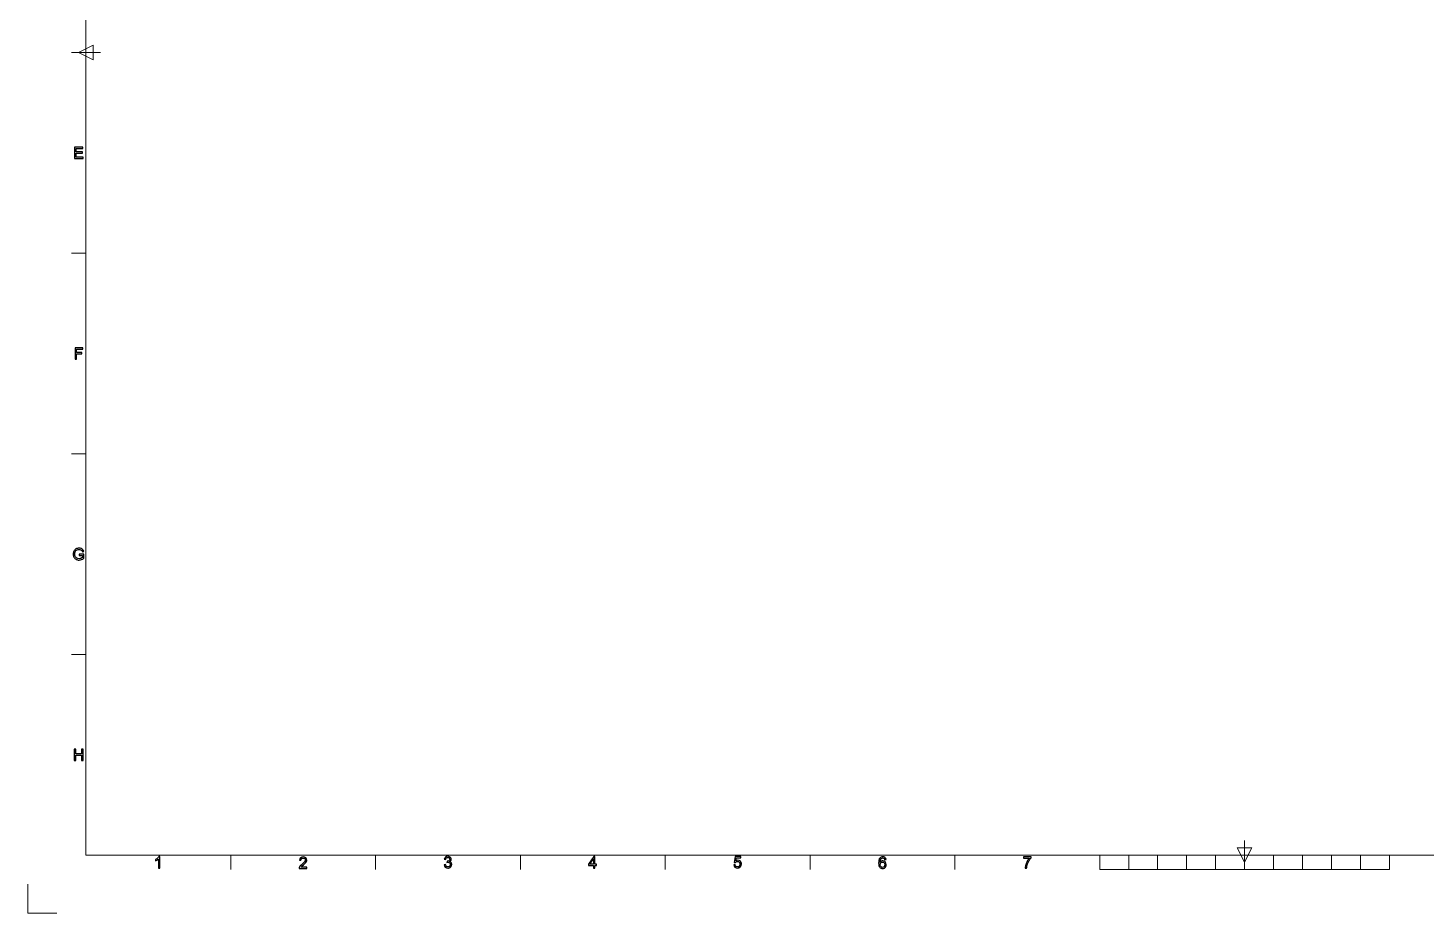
# Model space of a CAD drawing. Header units: centimetres. Extents: x -52 to 52, y -48 to 48.
# Drawn here: x -52.04 to -3.77, y -48.21 to -17.66 of the extents above; entities that cross this region are included whole.
import ezdxf

# ---------------------------------------------------------------- set-up
doc = ezdxf.new("R2010")
doc.units = ezdxf.units.CM
doc.header["$MEASUREMENT"] = 0
doc.layers.add('Title Block', color=7, linetype='Continuous')

msp = doc.modelspace()

# ---------------------------------------------------------------- linework, layer by layer
at = {"layer": 'Title Block', "lineweight": 9}
for points in [[(-50.03797, 9.1946), (-50.03797, 9.1946), (-50.03797, -46.2054), (-50.03797, -46.2054)], [(-50.28797, -18.5054), (-50.28797, -18.5054), (-49.78797, -18.2554), (-49.78797, -18.2554)], [(-49.78797, -18.2554), (-49.78797, -18.2554), (-49.78797, -18.7554), (-49.78797, -18.7554)], [(-50.53797, -18.5054), (-50.53797, -18.5054), (-49.53797, -18.5054), (-49.53797, -18.5054)], [(-49.78797, -18.7554), (-49.78797, -18.7554), (-50.28797, -18.5054), (-50.28797, -18.5054)], [(-50.53797, -25.4304), (-50.53797, -25.4304), (-50.03797, -25.4304), (-50.03797, -25.4304)], [(-50.53797, -32.3554), (-50.53797, -32.3554), (-50.03797, -32.3554), (-50.03797, -32.3554)], [(-50.53797, -39.2804), (-50.53797, -39.2804), (-50.03797, -39.2804), (-50.03797, -39.2804)], [(-10.03797, -46.2054), (-10.03797, -46.2054), (-10.03797, -45.7054), (-10.03797, -45.7054)], [(-50.03797, -46.2054), (-50.03797, -46.2054), (29.96203, -46.2054), (29.96203, -46.2054)], [(-45.03797, -46.7054), (-45.03797, -46.7054), (-45.03797, -46.2054), (-45.03797, -46.2054)], [(-40.03797, -46.7054), (-40.03797, -46.7054), (-40.03797, -46.2054), (-40.03797, -46.2054)], [(-35.03797, -46.7054), (-35.03797, -46.7054), (-35.03797, -46.2054), (-35.03797, -46.2054)], [(-30.03797, -46.7054), (-30.03797, -46.7054), (-30.03797, -46.2054), (-30.03797, -46.2054)], [(-25.03797, -46.7054), (-25.03797, -46.7054), (-25.03797, -46.2054), (-25.03797, -46.2054)], [(-20.03797, -46.7054), (-20.03797, -46.7054), (-20.03797, -46.2054), (-20.03797, -46.2054)], [(-15.03797, -46.7054), (-15.03797, -46.7054), (-15.03797, -46.2054), (-15.03797, -46.2054)], [(-14.03797, -46.7054), (-14.03797, -46.7054), (-14.03797, -46.2054), (-14.03797, -46.2054)], [(-13.03797, -46.7054), (-13.03797, -46.7054), (-13.03797, -46.2054), (-13.03797, -46.2054)], [(-12.03797, -46.7054), (-12.03797, -46.7054), (-12.03797, -46.2054), (-12.03797, -46.2054)], [(-11.03797, -46.7054), (-11.03797, -46.7054), (-11.03797, -46.2054), (-11.03797, -46.2054)], [(-10.28797, -45.9554), (-10.28797, -45.9554), (-9.78797, -45.9554), (-9.78797, -45.9554)], [(-10.03797, -46.4554), (-10.03797, -46.4554), (-10.28797, -45.9554), (-10.28797, -45.9554)], [(-9.78797, -45.9554), (-9.78797, -45.9554), (-10.03797, -46.4554), (-10.03797, -46.4554)], [(-10.03797, -46.2054), (-10.03797, -46.2054), (-10.03797, -46.7054), (-10.03797, -46.7054)], [(-9.03797, -46.7054), (-9.03797, -46.7054), (-9.03797, -46.2054), (-9.03797, -46.2054)], [(-8.03797, -46.7054), (-8.03797, -46.7054), (-8.03797, -46.2054), (-8.03797, -46.2054)], [(-7.03797, -46.7054), (-7.03797, -46.7054), (-7.03797, -46.2054), (-7.03797, -46.2054)], [(-6.03797, -46.7054), (-6.03797, -46.7054), (-6.03797, -46.2054), (-6.03797, -46.2054)], [(-5.03797, -46.7054), (-5.03797, -46.7054), (-5.03797, -46.2054), (-5.03797, -46.2054)], [(-15.03797, -46.7054), (-15.03797, -46.7054), (-5.03797, -46.7054), (-5.03797, -46.7054)], [(-52.03797, -48.2054), (-52.03797, -48.2054), (-52.03797, -47.2054), (-52.03797, -47.2054)], [(-52.03797, -48.2054), (-52.03797, -48.2054), (-51.03797, -48.2054), (-51.03797, -48.2054)]]:
    msp.add_open_spline(points, degree=3, dxfattribs=at)
at = {"layer": 'Title Block'}
for points, knots in [([(-50.42936, -22.1679), (-50.42936, -22.1679), (-50.42936, -21.77012), (-50.42936, -21.77012), (-50.42936, -21.77012), (-50.14214, -21.77012), (-50.14214, -21.77012), (-50.14214, -21.77012), (-50.14214, -21.81679), (-50.14214, -21.81679), (-50.14214, -21.81679), (-50.37658, -21.81679), (-50.37658, -21.81679), (-50.37658, -21.81679), (-50.37658, -21.93901), (-50.37658, -21.93901), (-50.37658, -21.93901), (-50.15714, -21.93901), (-50.15714, -21.93901), (-50.15714, -21.93901), (-50.15714, -21.98568), (-50.15714, -21.98568), (-50.15714, -21.98568), (-50.37658, -21.98568), (-50.37658, -21.98568), (-50.37658, -21.98568), (-50.37658, -22.12123), (-50.37658, -22.12123), (-50.37658, -22.12123), (-50.13269, -22.12123), (-50.13269, -22.12123), (-50.13269, -22.12123), (-50.13269, -22.1679), (-50.13269, -22.1679), (-50.13269, -22.1679), (-50.42936, -22.1679), (-50.42936, -22.1679)], [0, 0, 0, 0, 0.08333333, 0.08333333, 0.08333333, 0.16666667, 0.16666667, 0.16666667, 0.25, 0.25, 0.25, 0.33333333, 0.33333333, 0.33333333, 0.41666667, 0.41666667, 0.41666667, 0.5, 0.5, 0.5, 0.58333333, 0.58333333, 0.58333333, 0.66666667, 0.66666667, 0.66666667, 0.75, 0.75, 0.75, 0.83333333, 0.83333333, 0.83333333, 0.91666667, 0.91666667, 0.91666667, 1, 1, 1, 1]), ([(-50.41209, -29.0929), (-50.41209, -29.0929), (-50.41209, -28.69512), (-50.41209, -28.69512), (-50.41209, -28.69512), (-50.14376, -28.69512), (-50.14376, -28.69512), (-50.14376, -28.69512), (-50.14376, -28.74179), (-50.14376, -28.74179), (-50.14376, -28.74179), (-50.35932, -28.74179), (-50.35932, -28.74179), (-50.35932, -28.74179), (-50.35932, -28.86568), (-50.35932, -28.86568), (-50.35932, -28.86568), (-50.17265, -28.86568), (-50.17265, -28.86568), (-50.17265, -28.86568), (-50.17265, -28.91234), (-50.17265, -28.91234), (-50.17265, -28.91234), (-50.35932, -28.91234), (-50.35932, -28.91234), (-50.35932, -28.91234), (-50.35932, -29.0929), (-50.35932, -29.0929), (-50.35932, -29.0929), (-50.41209, -29.0929), (-50.41209, -29.0929)], [0, 0, 0, 0, 0.1, 0.1, 0.1, 0.2, 0.2, 0.2, 0.3, 0.3, 0.3, 0.4, 0.4, 0.4, 0.5, 0.5, 0.5, 0.6, 0.6, 0.6, 0.7, 0.7, 0.7, 0.8, 0.8, 0.8, 0.9, 0.9, 0.9, 1, 1, 1, 1]), ([(-50.27515, -35.86179), (-50.27515, -35.86179), (-50.27515, -35.81512), (-50.27515, -35.81512), (-50.27515, -35.81512), (-50.10681, -35.81512), (-50.10681, -35.81512), (-50.10681, -35.81512), (-50.10681, -35.96253), (-50.10681, -35.96253), (-50.13265, -35.98308), (-50.15932, -35.99864), (-50.18682, -36.00901), (-50.21432, -36.01938), (-50.24256, -36.02457), (-50.27145, -36.02457), (-50.31052, -36.02457), (-50.34598, -36.01623), (-50.37793, -35.99947), (-50.40978, -35.98281), (-50.43395, -35.95855), (-50.45015, -35.92697), (-50.46645, -35.89531), (-50.4746, -35.85994), (-50.4746, -35.82095), (-50.4746, -35.78225), (-50.46654, -35.74614), (-50.45034, -35.71253), (-50.43413, -35.67901), (-50.41089, -35.6541), (-50.38052, -35.6379), (-50.35015, -35.6216), (-50.31515, -35.61345), (-50.27552, -35.61345), (-50.24682, -35.61345), (-50.2208, -35.61808), (-50.19756, -35.62743), (-50.17432, -35.63679), (-50.15607, -35.64975), (-50.14293, -35.66632), (-50.12969, -35.68299), (-50.11969, -35.70475), (-50.11283, -35.73151), (-50.11283, -35.73151), (-50.16033, -35.74447), (-50.16033, -35.74447), (-50.16635, -35.72429), (-50.17376, -35.70836), (-50.18256, -35.69669), (-50.19144, -35.68512), (-50.20404, -35.67586), (-50.22052, -35.66892), (-50.23691, -35.66197), (-50.25515, -35.65845), (-50.27524, -35.65845), (-50.29922, -35.65845), (-50.31996, -35.66216), (-50.33756, -35.66947), (-50.35506, -35.67679), (-50.36913, -35.68642), (-50.37996, -35.69845), (-50.39071, -35.7104), (-50.39904, -35.72355), (-50.40497, -35.73781), (-50.41506, -35.76253), (-50.42015, -35.78919), (-50.42015, -35.81799), (-50.42015, -35.85355), (-50.41404, -35.88327), (-50.40191, -35.90725), (-50.38969, -35.93114), (-50.37191, -35.94892), (-50.34867, -35.96049), (-50.32533, -35.97207), (-50.30061, -35.9779), (-50.27441, -35.9779), (-50.25163, -35.9779), (-50.22941, -35.97346), (-50.20774, -35.96466), (-50.18607, -35.95577), (-50.16969, -35.94642), (-50.15848, -35.93633), (-50.15848, -35.93633), (-50.15848, -35.86179), (-50.15848, -35.86179), (-50.15848, -35.86179), (-50.27515, -35.86179), (-50.27515, -35.86179)], [0, 0, 0, 0, 0.03448276, 0.03448276, 0.03448276, 0.06896552, 0.06896552, 0.06896552, 0.10344828, 0.10344828, 0.10344828, 0.13793103, 0.13793103, 0.13793103, 0.17241379, 0.17241379, 0.17241379, 0.20689655, 0.20689655, 0.20689655, 0.24137931, 0.24137931, 0.24137931, 0.27586207, 0.27586207, 0.27586207, 0.31034483, 0.31034483, 0.31034483, 0.34482759, 0.34482759, 0.34482759, 0.37931034, 0.37931034, 0.37931034, 0.4137931, 0.4137931, 0.4137931, 0.44827586, 0.44827586, 0.44827586, 0.48275862, 0.48275862, 0.48275862, 0.51724138, 0.51724138, 0.51724138, 0.55172414, 0.55172414, 0.55172414, 0.5862069, 0.5862069, 0.5862069, 0.62068966, 0.62068966, 0.62068966, 0.65517241, 0.65517241, 0.65517241, 0.68965517, 0.68965517, 0.68965517, 0.72413793, 0.72413793, 0.72413793, 0.75862069, 0.75862069, 0.75862069, 0.79310345, 0.79310345, 0.79310345, 0.82758621, 0.82758621, 0.82758621, 0.86206897, 0.86206897, 0.86206897, 0.89655172, 0.89655172, 0.89655172, 0.93103448, 0.93103448, 0.93103448, 0.96551724, 0.96551724, 0.96551724, 1, 1, 1, 1]), ([(-50.44358, -42.9429), (-50.44358, -42.9429), (-50.44358, -42.54512), (-50.44358, -42.54512), (-50.44358, -42.54512), (-50.3908, -42.54512), (-50.3908, -42.54512), (-50.3908, -42.54512), (-50.3908, -42.70901), (-50.3908, -42.70901), (-50.3908, -42.70901), (-50.18524, -42.70901), (-50.18524, -42.70901), (-50.18524, -42.70901), (-50.18524, -42.54512), (-50.18524, -42.54512), (-50.18524, -42.54512), (-50.13247, -42.54512), (-50.13247, -42.54512), (-50.13247, -42.54512), (-50.13247, -42.9429), (-50.13247, -42.9429), (-50.13247, -42.9429), (-50.18524, -42.9429), (-50.18524, -42.9429), (-50.18524, -42.9429), (-50.18524, -42.75568), (-50.18524, -42.75568), (-50.18524, -42.75568), (-50.3908, -42.75568), (-50.3908, -42.75568), (-50.3908, -42.75568), (-50.3908, -42.9429), (-50.3908, -42.9429), (-50.3908, -42.9429), (-50.44358, -42.9429), (-50.44358, -42.9429)], [0, 0, 0, 0, 0.08333333, 0.08333333, 0.08333333, 0.16666667, 0.16666667, 0.16666667, 0.25, 0.25, 0.25, 0.33333333, 0.33333333, 0.33333333, 0.41666667, 0.41666667, 0.41666667, 0.5, 0.5, 0.5, 0.58333333, 0.58333333, 0.58333333, 0.66666667, 0.66666667, 0.66666667, 0.75, 0.75, 0.75, 0.83333333, 0.83333333, 0.83333333, 0.91666667, 0.91666667, 0.91666667, 1, 1, 1, 1]), ([(-47.48579, -46.6554), (-47.48579, -46.6554), (-47.53468, -46.6554), (-47.53468, -46.6554), (-47.53468, -46.6554), (-47.53468, -46.3441), (-47.53468, -46.3441), (-47.54644, -46.3554), (-47.5619, -46.3666), (-47.58098, -46.37781), (-47.60005, -46.38901), (-47.61727, -46.39743), (-47.63246, -46.40299), (-47.63246, -46.40299), (-47.63246, -46.35577), (-47.63246, -46.35577), (-47.60514, -46.34299), (-47.58126, -46.32743), (-47.56079, -46.3091), (-47.54033, -46.29086), (-47.52579, -46.27317), (-47.51727, -46.25595), (-47.51727, -46.25595), (-47.48579, -46.25595), (-47.48579, -46.25595), (-47.48579, -46.25595), (-47.48579, -46.6554), (-47.48579, -46.6554)], [0, 0, 0, 0, 0.11111111, 0.11111111, 0.11111111, 0.22222222, 0.22222222, 0.22222222, 0.33333333, 0.33333333, 0.33333333, 0.44444444, 0.44444444, 0.44444444, 0.55555556, 0.55555556, 0.55555556, 0.66666667, 0.66666667, 0.66666667, 0.77777778, 0.77777778, 0.77777778, 0.88888889, 0.88888889, 0.88888889, 1, 1, 1, 1]), ([(-42.41301, -46.61877), (-42.41301, -46.61877), (-42.41301, -46.66544), (-42.41301, -46.66544), (-42.41301, -46.66544), (-42.67635, -46.66544), (-42.67635, -46.66544), (-42.67672, -46.65368), (-42.67477, -46.64238), (-42.67061, -46.63146), (-42.66385, -46.61359), (-42.65302, -46.5959), (-42.63811, -46.57859), (-42.6232, -46.56127), (-42.6019, -46.54127), (-42.57422, -46.51859), (-42.53116, -46.48312), (-42.5019, -46.45507), (-42.48663, -46.43433), (-42.47125, -46.41359), (-42.46357, -46.39396), (-42.46357, -46.37544), (-42.46357, -46.35609), (-42.47051, -46.33979), (-42.4844, -46.32646), (-42.49829, -46.31321), (-42.51644, -46.30655), (-42.53876, -46.30655), (-42.56237, -46.30655), (-42.58126, -46.31359), (-42.59542, -46.32766), (-42.60959, -46.34164), (-42.61672, -46.36109), (-42.6169, -46.38599), (-42.6169, -46.38599), (-42.6669, -46.38099), (-42.6669, -46.38099), (-42.66348, -46.34359), (-42.65052, -46.31507), (-42.62811, -46.29544), (-42.60561, -46.27581), (-42.57551, -46.26599), (-42.53764, -46.26599), (-42.4995, -46.26599), (-42.46922, -46.27655), (-42.447, -46.29775), (-42.42468, -46.31896), (-42.41357, -46.34525), (-42.41357, -46.37655), (-42.41357, -46.39247), (-42.41681, -46.40812), (-42.42338, -46.42349), (-42.42987, -46.43896), (-42.4407, -46.45516), (-42.45579, -46.4722), (-42.47098, -46.48914), (-42.49607, -46.51257), (-42.53107, -46.5422), (-42.56042, -46.56683), (-42.57931, -46.58349), (-42.58764, -46.59229), (-42.59598, -46.60109), (-42.60283, -46.60988), (-42.60829, -46.61877), (-42.60829, -46.61877), (-42.41301, -46.61877), (-42.41301, -46.61877)], [0, 0, 0, 0, 0.04545455, 0.04545455, 0.04545455, 0.09090909, 0.09090909, 0.09090909, 0.13636364, 0.13636364, 0.13636364, 0.18181818, 0.18181818, 0.18181818, 0.22727273, 0.22727273, 0.22727273, 0.27272727, 0.27272727, 0.27272727, 0.31818182, 0.31818182, 0.31818182, 0.36363636, 0.36363636, 0.36363636, 0.40909091, 0.40909091, 0.40909091, 0.45454545, 0.45454545, 0.45454545, 0.5, 0.5, 0.5, 0.54545455, 0.54545455, 0.54545455, 0.59090909, 0.59090909, 0.59090909, 0.63636364, 0.63636364, 0.63636364, 0.68181818, 0.68181818, 0.68181818, 0.72727273, 0.72727273, 0.72727273, 0.77272727, 0.77272727, 0.77272727, 0.81818182, 0.81818182, 0.81818182, 0.86363636, 0.86363636, 0.86363636, 0.90909091, 0.90909091, 0.90909091, 0.95454545, 0.95454545, 0.95454545, 1, 1, 1, 1]), ([(-37.66913, -46.54156), (-37.66913, -46.54156), (-37.62024, -46.5349), (-37.62024, -46.5349), (-37.61459, -46.56267), (-37.60514, -46.58268), (-37.59172, -46.5949), (-37.57829, -46.60712), (-37.56181, -46.61323), (-37.54227, -46.61323), (-37.51913, -46.61323), (-37.49959, -46.60527), (-37.48385, -46.58934), (-37.46811, -46.57342), (-37.46024, -46.55369), (-37.46024, -46.53017), (-37.46024, -46.50777), (-37.46755, -46.48925), (-37.48227, -46.47462), (-37.4969, -46.46008), (-37.51551, -46.45277), (-37.5382, -46.45277), (-37.54746, -46.45277), (-37.55894, -46.45462), (-37.57274, -46.45823), (-37.57274, -46.45823), (-37.56727, -46.41545), (-37.56727, -46.41545), (-37.56403, -46.41582), (-37.56135, -46.41601), (-37.5594, -46.41601), (-37.53848, -46.41601), (-37.51977, -46.41054), (-37.50301, -46.39971), (-37.48635, -46.38888), (-37.47801, -46.37221), (-37.47801, -46.34971), (-37.47801, -46.33184), (-37.48413, -46.31702), (-37.49625, -46.30527), (-37.50838, -46.29351), (-37.52403, -46.28767), (-37.5432, -46.28767), (-37.56227, -46.28767), (-37.57811, -46.29369), (-37.59079, -46.30573), (-37.60348, -46.31777), (-37.61163, -46.33582), (-37.61524, -46.3599), (-37.61524, -46.3599), (-37.66413, -46.35101), (-37.66413, -46.35101), (-37.65811, -46.31823), (-37.64459, -46.29277), (-37.62339, -46.27471), (-37.60227, -46.25665), (-37.57588, -46.24767), (-37.5444, -46.24767), (-37.52274, -46.24767), (-37.50274, -46.2523), (-37.4845, -46.26165), (-37.46616, -46.27091), (-37.45218, -46.2836), (-37.44255, -46.29962), (-37.43283, -46.31573), (-37.42801, -46.33277), (-37.42801, -46.35082), (-37.42801, -46.36795), (-37.43264, -46.38351), (-37.44181, -46.39758), (-37.45107, -46.41166), (-37.46477, -46.42286), (-37.48283, -46.43119), (-37.45931, -46.43656), (-37.44107, -46.44786), (-37.42801, -46.46499), (-37.41505, -46.48203), (-37.40857, -46.50351), (-37.40857, -46.52916), (-37.40857, -46.56388), (-37.42125, -46.59342), (-37.44653, -46.61758), (-37.4719, -46.64175), (-37.50394, -46.65379), (-37.54264, -46.65379), (-37.57755, -46.65379), (-37.60653, -46.64332), (-37.62959, -46.62249), (-37.65274, -46.60166), (-37.66589, -46.57471), (-37.66913, -46.54156)], [0, 0, 0, 0, 0.03333333, 0.03333333, 0.03333333, 0.06666667, 0.06666667, 0.06666667, 0.1, 0.1, 0.1, 0.13333333, 0.13333333, 0.13333333, 0.16666667, 0.16666667, 0.16666667, 0.2, 0.2, 0.2, 0.23333333, 0.23333333, 0.23333333, 0.26666667, 0.26666667, 0.26666667, 0.3, 0.3, 0.3, 0.33333333, 0.33333333, 0.33333333, 0.36666667, 0.36666667, 0.36666667, 0.4, 0.4, 0.4, 0.43333333, 0.43333333, 0.43333333, 0.46666667, 0.46666667, 0.46666667, 0.5, 0.5, 0.5, 0.53333333, 0.53333333, 0.53333333, 0.56666667, 0.56666667, 0.56666667, 0.6, 0.6, 0.6, 0.63333333, 0.63333333, 0.63333333, 0.66666667, 0.66666667, 0.66666667, 0.7, 0.7, 0.7, 0.73333333, 0.73333333, 0.73333333, 0.76666667, 0.76666667, 0.76666667, 0.8, 0.8, 0.8, 0.83333333, 0.83333333, 0.83333333, 0.86666667, 0.86666667, 0.86666667, 0.9, 0.9, 0.9, 0.93333333, 0.93333333, 0.93333333, 0.96666667, 0.96666667, 0.96666667, 1, 1, 1, 1]), ([(-32.51301, -46.6554), (-32.51301, -46.6554), (-32.51301, -46.5604), (-32.51301, -46.5604), (-32.51301, -46.5604), (-32.68579, -46.5604), (-32.68579, -46.5604), (-32.68579, -46.5604), (-32.68579, -46.5154), (-32.68579, -46.5154), (-32.68579, -46.5154), (-32.50413, -46.25762), (-32.50413, -46.25762), (-32.50413, -46.25762), (-32.46412, -46.25762), (-32.46412, -46.25762), (-32.46412, -46.25762), (-32.46412, -46.5154), (-32.46412, -46.5154), (-32.46412, -46.5154), (-32.41024, -46.5154), (-32.41024, -46.5154), (-32.41024, -46.5154), (-32.41024, -46.5604), (-32.41024, -46.5604), (-32.41024, -46.5604), (-32.46412, -46.5604), (-32.46412, -46.5604), (-32.46412, -46.5604), (-32.46412, -46.6554), (-32.46412, -46.6554), (-32.46412, -46.6554), (-32.51301, -46.6554), (-32.51301, -46.6554)], [0, 0, 0, 0, 0.09090909, 0.09090909, 0.09090909, 0.18181818, 0.18181818, 0.18181818, 0.27272727, 0.27272727, 0.27272727, 0.36363636, 0.36363636, 0.36363636, 0.45454545, 0.45454545, 0.45454545, 0.54545455, 0.54545455, 0.54545455, 0.63636364, 0.63636364, 0.63636364, 0.72727273, 0.72727273, 0.72727273, 0.81818182, 0.81818182, 0.81818182, 0.90909091, 0.90909091, 0.90909091, 1, 1, 1, 1]), ([(-27.66913, -46.54267), (-27.66913, -46.54267), (-27.61801, -46.53879), (-27.61801, -46.53879), (-27.61422, -46.56369), (-27.60542, -46.5824), (-27.59172, -46.59499), (-27.57801, -46.60749), (-27.56126, -46.61379), (-27.54153, -46.61379), (-27.51774, -46.61379), (-27.49783, -46.6049), (-27.48162, -46.58721), (-27.46551, -46.56943), (-27.45746, -46.54592), (-27.45746, -46.51666), (-27.45746, -46.48879), (-27.46514, -46.46684), (-27.48061, -46.45073), (-27.49607, -46.43462), (-27.51653, -46.42656), (-27.542, -46.42656), (-27.55783, -46.42656), (-27.572, -46.43017), (-27.58459, -46.4374), (-27.59709, -46.44462), (-27.6069, -46.45397), (-27.61413, -46.46545), (-27.61413, -46.46545), (-27.66024, -46.45879), (-27.66024, -46.45879), (-27.66024, -46.45879), (-27.6219, -46.25434), (-27.6219, -46.25434), (-27.6219, -46.25434), (-27.42468, -46.25434), (-27.42468, -46.25434), (-27.42468, -46.25434), (-27.42468, -46.30101), (-27.42468, -46.30101), (-27.42468, -46.30101), (-27.58292, -46.30101), (-27.58292, -46.30101), (-27.58292, -46.30101), (-27.60413, -46.40832), (-27.60413, -46.40832), (-27.58033, -46.39156), (-27.55533, -46.38323), (-27.52922, -46.38323), (-27.49459, -46.38323), (-27.46533, -46.39527), (-27.44153, -46.41934), (-27.41774, -46.44341), (-27.40579, -46.47434), (-27.40579, -46.51212), (-27.40579, -46.54814), (-27.41625, -46.57925), (-27.43718, -46.60545), (-27.46264, -46.63768), (-27.49746, -46.65379), (-27.54153, -46.65379), (-27.57764, -46.65379), (-27.60709, -46.6436), (-27.62996, -46.62332), (-27.65283, -46.60305), (-27.66589, -46.57619), (-27.66913, -46.54267)], [0, 0, 0, 0, 0.04545455, 0.04545455, 0.04545455, 0.09090909, 0.09090909, 0.09090909, 0.13636364, 0.13636364, 0.13636364, 0.18181818, 0.18181818, 0.18181818, 0.22727273, 0.22727273, 0.22727273, 0.27272727, 0.27272727, 0.27272727, 0.31818182, 0.31818182, 0.31818182, 0.36363636, 0.36363636, 0.36363636, 0.40909091, 0.40909091, 0.40909091, 0.45454545, 0.45454545, 0.45454545, 0.5, 0.5, 0.5, 0.54545455, 0.54545455, 0.54545455, 0.59090909, 0.59090909, 0.59090909, 0.63636364, 0.63636364, 0.63636364, 0.68181818, 0.68181818, 0.68181818, 0.72727273, 0.72727273, 0.72727273, 0.77272727, 0.77272727, 0.77272727, 0.81818182, 0.81818182, 0.81818182, 0.86363636, 0.86363636, 0.86363636, 0.90909091, 0.90909091, 0.90909091, 0.95454545, 0.95454545, 0.95454545, 1, 1, 1, 1]), ([(-22.41524, -46.36382), (-22.41524, -46.36382), (-22.46357, -46.36771), (-22.46357, -46.36771), (-22.46792, -46.34854), (-22.47412, -46.33456), (-22.48218, -46.32586), (-22.49542, -46.31188), (-22.51181, -46.30493), (-22.53126, -46.30493), (-22.5469, -46.30493), (-22.56079, -46.30928), (-22.57274, -46.31799), (-22.58811, -46.32919), (-22.60014, -46.34549), (-22.60913, -46.36697), (-22.61801, -46.38854), (-22.62264, -46.41919), (-22.62302, -46.45892), (-22.61126, -46.44104), (-22.59681, -46.42771), (-22.57977, -46.4191), (-22.56274, -46.4104), (-22.54496, -46.40604), (-22.52625, -46.40604), (-22.49366, -46.40604), (-22.46588, -46.41808), (-22.44292, -46.44206), (-22.42005, -46.46605), (-22.40857, -46.49697), (-22.40857, -46.53503), (-22.40857, -46.56003), (-22.41394, -46.58318), (-22.42468, -46.60466), (-22.43551, -46.62614), (-22.45024, -46.64253), (-22.46912, -46.65392), (-22.48792, -46.66531), (-22.50931, -46.67105), (-22.5332, -46.67105), (-22.57385, -46.67105), (-22.60709, -46.65605), (-22.63283, -46.62614), (-22.65848, -46.59623), (-22.67135, -46.54688), (-22.67135, -46.47817), (-22.67135, -46.40132), (-22.65709, -46.3454), (-22.62866, -46.31049), (-22.60385, -46.28012), (-22.57042, -46.26493), (-22.52829, -46.26493), (-22.497, -46.26493), (-22.47125, -46.27373), (-22.45125, -46.29123), (-22.43125, -46.30873), (-22.41922, -46.3329), (-22.41524, -46.36382)], [0, 0, 0, 0, 0.05263158, 0.05263158, 0.05263158, 0.10526316, 0.10526316, 0.10526316, 0.15789474, 0.15789474, 0.15789474, 0.21052632, 0.21052632, 0.21052632, 0.26315789, 0.26315789, 0.26315789, 0.31578947, 0.31578947, 0.31578947, 0.36842105, 0.36842105, 0.36842105, 0.42105263, 0.42105263, 0.42105263, 0.47368421, 0.47368421, 0.47368421, 0.52631579, 0.52631579, 0.52631579, 0.57894737, 0.57894737, 0.57894737, 0.63157895, 0.63157895, 0.63157895, 0.68421053, 0.68421053, 0.68421053, 0.73684211, 0.73684211, 0.73684211, 0.78947368, 0.78947368, 0.78947368, 0.84210526, 0.84210526, 0.84210526, 0.89473684, 0.89473684, 0.89473684, 0.94736842, 0.94736842, 0.94736842, 1, 1, 1, 1]), ([(-17.66635, -46.30929), (-17.66635, -46.30929), (-17.66635, -46.26262), (-17.66635, -46.26262), (-17.66635, -46.26262), (-17.40912, -46.26262), (-17.40912, -46.26262), (-17.40912, -46.26262), (-17.40912, -46.3004), (-17.40912, -46.3004), (-17.4344, -46.32734), (-17.45959, -46.36318), (-17.4844, -46.4079), (-17.50931, -46.45262), (-17.52848, -46.49864), (-17.54209, -46.54595), (-17.55181, -46.5792), (-17.55811, -46.61577), (-17.56079, -46.6554), (-17.56079, -46.6554), (-17.61079, -46.6554), (-17.61079, -46.6554), (-17.61024, -46.6241), (-17.60413, -46.58623), (-17.59237, -46.54188), (-17.58061, -46.49744), (-17.56385, -46.45466), (-17.5419, -46.41345), (-17.51996, -46.37225), (-17.49663, -46.33753), (-17.4719, -46.30929), (-17.4719, -46.30929), (-17.66635, -46.30929), (-17.66635, -46.30929)], [0, 0, 0, 0, 0.09090909, 0.09090909, 0.09090909, 0.18181818, 0.18181818, 0.18181818, 0.27272727, 0.27272727, 0.27272727, 0.36363636, 0.36363636, 0.36363636, 0.45454545, 0.45454545, 0.45454545, 0.54545455, 0.54545455, 0.54545455, 0.63636364, 0.63636364, 0.63636364, 0.72727273, 0.72727273, 0.72727273, 0.81818182, 0.81818182, 0.81818182, 0.90909091, 0.90909091, 0.90909091, 1, 1, 1, 1]), ([(-32.51301, -46.5154), (-32.51301, -46.5154), (-32.51301, -46.33642), (-32.51301, -46.33642), (-32.51301, -46.33642), (-32.63774, -46.5154), (-32.63774, -46.5154), (-32.63774, -46.5154), (-32.51301, -46.5154), (-32.51301, -46.5154)], [0, 0, 0, 0, 0.33333333, 0.33333333, 0.33333333, 0.66666667, 0.66666667, 0.66666667, 1, 1, 1, 1]), ([(-22.61524, -46.53549), (-22.61524, -46.55234), (-22.61163, -46.56845), (-22.6045, -46.58382), (-22.59737, -46.59919), (-22.58737, -46.61086), (-22.57468, -46.61892), (-22.5619, -46.62697), (-22.54838, -46.63105), (-22.53403, -46.63105), (-22.5132, -46.63105), (-22.49542, -46.62271), (-22.4807, -46.60605), (-22.46598, -46.58938), (-22.45857, -46.56679), (-22.45857, -46.53818), (-22.45857, -46.51068), (-22.46588, -46.48901), (-22.48042, -46.47317), (-22.49496, -46.45734), (-22.51348, -46.44938), (-22.53598, -46.44938), (-22.55801, -46.44938), (-22.57681, -46.45734), (-22.59218, -46.47317), (-22.60755, -46.48901), (-22.61524, -46.50975), (-22.61524, -46.53549)], [0, 0, 0, 0, 0.11111111, 0.11111111, 0.11111111, 0.22222222, 0.22222222, 0.22222222, 0.33333333, 0.33333333, 0.33333333, 0.44444444, 0.44444444, 0.44444444, 0.55555556, 0.55555556, 0.55555556, 0.66666667, 0.66666667, 0.66666667, 0.77777778, 0.77777778, 0.77777778, 0.88888889, 0.88888889, 0.88888889, 1, 1, 1, 1])]:
    msp.add_open_spline(points, degree=3, knots=knots, dxfattribs=at)

doc.saveas('drawing.dxf')
